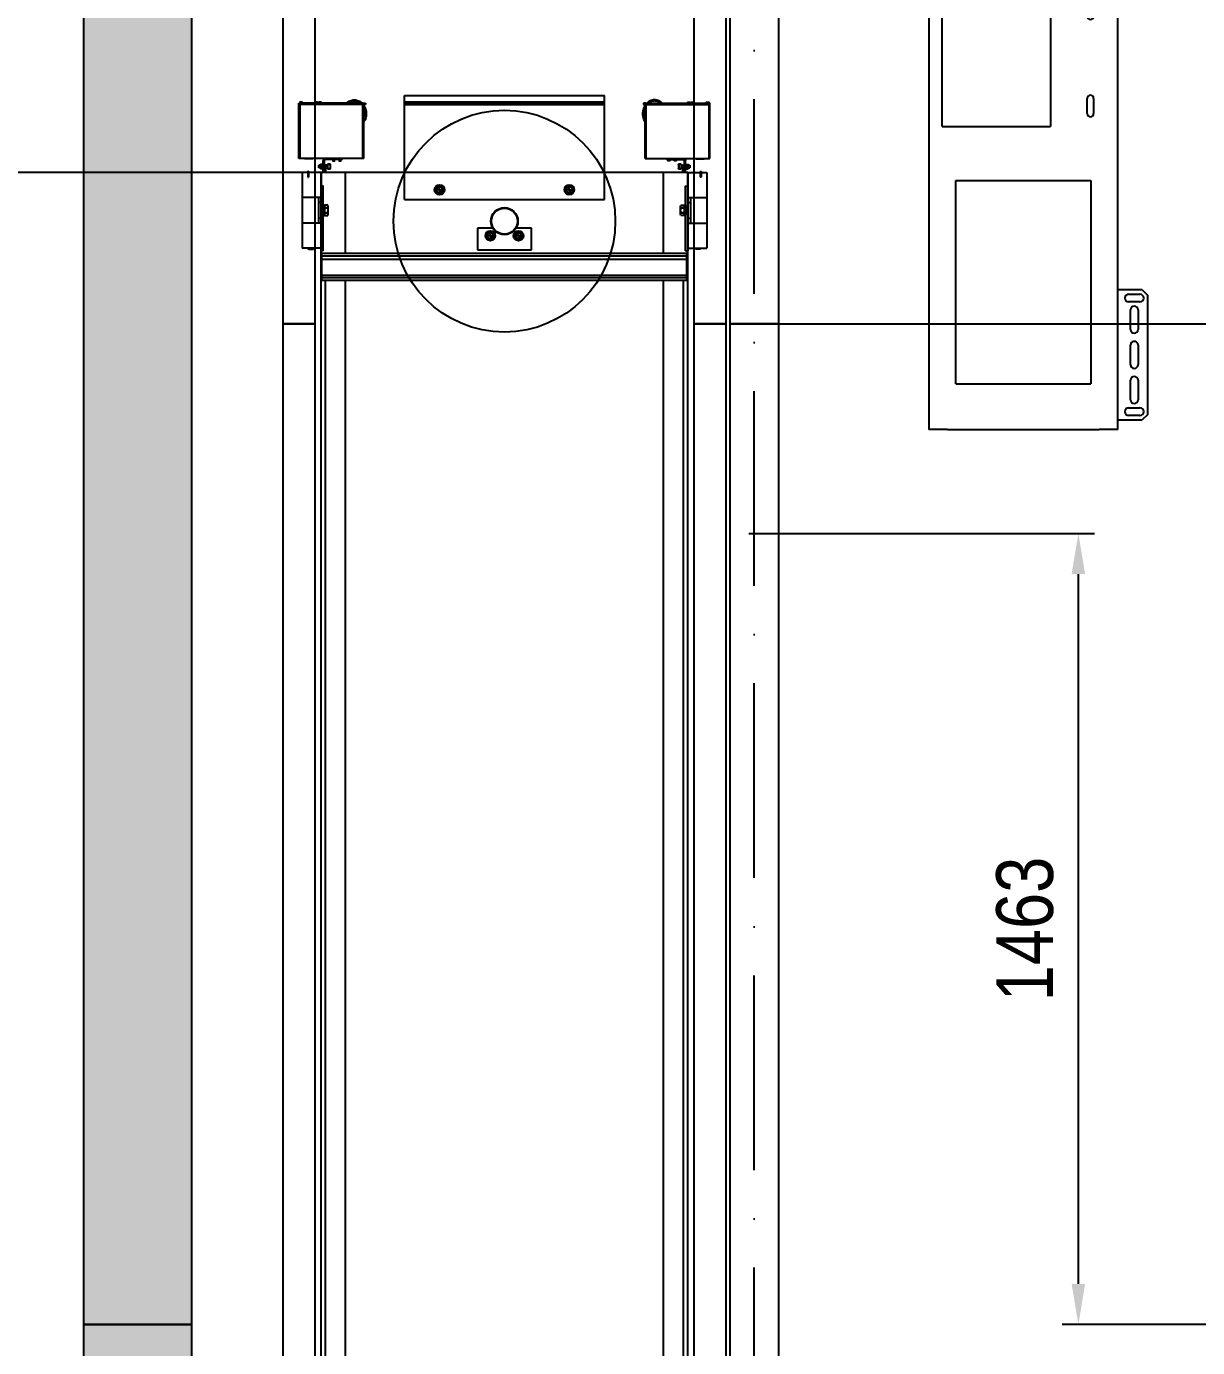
# Model space of a CAD drawing. Header units: millimetres. Extents: x 3615 to 23385, y 1892 to 17185.
# Drawn here: x 6039 to 8204, y 11207 to 13649 of the extents above; entities that cross this region are included whole.
import ezdxf
from ezdxf import colors
from ezdxf.entities.mleader import LeaderData, LeaderLine
from ezdxf.math import Vec2, Vec3

# ---------------------------------------------------------------- set-up
doc = ezdxf.new("R2010")
doc.units = ezdxf.units.MM
doc.header["$MEASUREMENT"] = 0
doc.linetypes.add('ACAD_ISO02W100', pattern=[15, 12, -3])
doc.linetypes.add('ACAD_ISO10W100', pattern=[18, 12, -3, 0, -3])
for name, color, linetype in [('CarSlings', 252, 'Continuous'), ('CONT_25', 1, 'Continuous'), ('CONT_35', 2, 'Continuous'), ('CONT_50', 5, 'Continuous'), ('CONT_70', 4, 'Continuous'), ('CWT', 252, 'Continuous'), ('DASH_25', 1, 'ACAD_ISO02W100'), ('DASHD_25', 1, 'ACAD_ISO10W100'), ('DIM_35', 7, 'Continuous'), ('HATCH_35', 2, 'Continuous'), ('Ropesusp', 5, 'Continuous'), ('TEXT_35', 2, 'Continuous')]:
    doc.layers.add(name, color=color, linetype=linetype)
doc.styles.add('ARIAL-N', font='ARIALN.TTF')
doc.dimstyles.new('KONE_30', dxfattribs={"dimscale": 30, "dimtxt": 3.5, "dimasz": 2.5, "dimexe": 1, "dimexo": 1, "dimgap": 1.5, "dimtad": 1, "dimdec": 0, "dimzin": 0, "dimdsep": 46, "dimtxsty": 'ARIAL-N', "dimcen": 0, "dimclrd": 256, "dimclre": 256, "dimclrt": 256, "dimadec": 1, "dimazin": 3, "dimtfac": 1, "dimtdec": 0, "dimtmove": 0, "dimatfit": 0, "dimfxl": 1, "dimtfill": 1, "dimtolj": 1, "dimtzin": 0, "dimarcsym": 0})

# ---------------------------------------------------------------- blocks, each defined once
blk = doc.blocks.new('M004650412_PL1_TopShaft')
at = {"layer": 'HATCH_35'}
h = blk.add_hatch(dxfattribs=at)
h.set_pattern_fill('AR-CONC', color=254, scale=30)
h.set_pattern_definition([(50, (-7384.66, -9374.28), (215.178, -18.8256), [22.5, -247.5]), (355, (-7384.66, -9374.28), (-41.6254, 225.6576), [18, -198]), (100.4514, (-7366.73, -9375.85), (173.5527, 206.832), [19.122, -210.3426]), (46.1842, (-7384.66, -9314.28), (320.1724, -49.6558), [33.75, -371.25]), (96.6356, (-7357.98, -9318.42), (280.3986, 292.2356), [28.683, -315.514]), (351.1842, (-7384.66, -9314.28), (280.3986, 292.2356), [27, -297]), (21, (-7354.66, -9329.28), (179.0721, -120.7857), [22.5, -247.5]), (326, (-7354.66, -9329.28), (72.9946, 217.545), [18, -198]), (71.4514, (-7339.73, -9339.34), (252.0667, 96.7593), [19.122, -210.3426]), (37.5, (-7384.66, -9374.28), (3.64796, 99.86816), [0, -195.6, 0, -201, 0, -198.75]), (7.5, (-7384.66, -9374.28), (78.92086, 118.3235), [0, -114.6, 0, -191.1, 0, -75.75]), (327.5, (-7451.56, -9374.28), (160.14673, -6.76646), [0, -75, 0, -234, 0, -310.5]), (317.5, (-7481.56, -9374.28), (174.9559, 30.0315), [0, -97.5, 0, -155.4, 0, -220.5])])
h.paths.add_polyline_path([(960, 1835), (960, 1675), (1660, 1675), (1660, 1835)])
h.paths.add_polyline_path([(-1040, 6475), (-1240, 6475), (-1240, 6100), (-1040, 6100)])
h.paths.add_polyline_path([(960, 4055), (1160, 4055), (1160, 6475), (960, 6475)])
h.paths.add_polyline_path([(-1040, 5600), (-1240, 5600), (-1240, 1875), (-1040, 1875)])
h.paths.add_polyline_path([(1160, 1675), (960, 1675), (960, 0), (1160, 0)])
h.paths.add_polyline_path([(-1040, 1875), (-1240, 1875), (-1240, 0), (-1040, 0)])
at = {"layer": 'CONT_70'}
blk.add_lwpolyline([(-1240, 1875), (-1040, 1875), (-1040, 6475), (-1240, 6475)], close=True, dxfattribs=at)
blk.add_lwpolyline([(-1040, 0), (-1040, 1875), (-1240, 1875), (-1240, 0)], dxfattribs=at)
at = {"layer": 'DASHD_25', "ltscale": 30}
blk.add_line((0, 0), (0, 6675), dxfattribs=at)
blk = doc.blocks.new('CWT_Rope_Hitch_KM972595G03_C700')
at = {"layer": 'CONT_25'}
for p, q in [((-25.5, -5.7), (-25.5, -52.7)), ((24.5, -5.7), (24.5, -52.7)), ((-7.8, -30), (-44.1, -30)), ((42.2, -30), (5.9, -30)), ((-836.7, -62), (-853, -62)), ((-844.5, -54.1), (-844.5, -69.6)), ((-706, -65.5), (-706, -497.7)), ((-830.2, -90), (-854.2, -90)), ((-842, -105.7), (-842, -74.5)), ((-680.7, -90), (-729.3, -90)), ((-836.1, -118), (-856, -118)), ((-844.5, -126.5), (-844.5, -106.5)), ((-25.5, -125.7), (-25.5, -172.7)), ((24.5, -125.7), (24.5, -172.7)), ((-7.8, -150), (-44.1, -150)), ((42.2, -150), (5.9, -150)), ((-885.7, -199.7), (-851, -199.7)), ((-885.4, -254.7), (-851, -254.7))]:
    blk.add_line(p, q, dxfattribs=at)
at = {"layer": 'CONT_35'}
for p, q in [((-334, 0), (-334, -180)), ((-334, 0), (61.5, 0)), ((61.5, 0), (61.5, -180)), ((-40.5, -15), (-10.5, -15)), ((-40.5, -45), (-40.5, -15)), ((-31, -20.5), (-36.5, -30)), ((-20, -20.5), (-31, -20.5)), ((-14.5, -30), (-20, -20.5)), ((-10, -45), (-10, -15)), ((9.5, -15), (39.5, -15)), ((10, -45), (10, -15)), ((19, -20.5), (13.5, -30)), ((30, -20.5), (19, -20.5)), ((35.5, -30), (30, -20.5)), ((39.5, -45), (39.5, -15)), ((-878, -40), (-334, -40)), ((-878, -279.7), (-878, -40)), ((-872, -279.7), (-872, -40)), ((-864, -140), (-864, -40)), ((-812, -155), (-812, -40)), ((-40.5, -45), (-10.5, -45)), ((-36.5, -30), (-31, -39.5)), ((-31, -39.5), (-20, -39.5)), ((-20, -39.5), (-14.5, -30)), ((9.5, -45), (39.5, -45)), ((13.5, -30), (19, -39.5)), ((19, -39.5), (30, -39.5)), ((30, -39.5), (35.5, -30)), ((-746, -50), (-666, -50)), ((-746, -445), (-746, -50)), ((-731, -115), (-731, -65)), ((-731, -65), (-681, -65)), ((-716.4, -72), (-726.8, -90)), ((-695.6, -72), (-716.4, -72)), ((-685.2, -90), (-695.6, -72)), ((-681, -115), (-681, -65)), ((-666, -445), (-666, -50)), ((-857, -75), (-827, -75)), ((-857, -105), (-857, -75)), ((-847.5, -80.5), (-853, -90)), ((-853, -90), (-847.5, -99.5)), ((-836.5, -80.5), (-847.5, -80.5)), ((-831, -90), (-836.5, -80.5)), ((-836.5, -99.5), (-831, -90)), ((-827, -105), (-827, -75)), ((-726.8, -90), (-716.4, -108)), ((-695.6, -108), (-685.2, -90)), ((-857, -105), (-827, -105)), ((-847.5, -99.5), (-836.5, -99.5)), ((-731, -115), (-681, -115)), ((-716.4, -108), (-695.6, -108)), ((-864, -140), (-746, -140)), ((-666, -140), (-334, -140)), ((-40.5, -135), (-10, -135)), ((-40.5, -165), (-40.5, -135)), ((-31, -140.5), (-36.5, -150)), ((-20, -140.5), (-31, -140.5)), ((-14.5, -150), (-20, -140.5)), ((-10, -165), (-10, -135)), ((9.5, -135), (39.5, -135)), ((9.5, -165), (9.5, -135)), ((19, -140.5), (13.5, -150)), ((30, -140.5), (19, -140.5)), ((35.5, -150), (30, -140.5)), ((39.5, -165), (39.5, -135)), ((-872, -150), (-812, -150)), ((-872, -155), (-812, -155)), ((-40.5, -165), (-10, -165)), ((-36.5, -150), (-31, -159.5)), ((-31, -159.5), (-20, -159.5)), ((-20, -159.5), (-14.5, -150)), ((9.5, -165), (39.5, -165)), ((13.5, -150), (19, -159.5)), ((19, -159.5), (30, -159.5)), ((30, -159.5), (35.5, -150)), ((-872, -174.7), (-853, -174.7)), ((-853, -224.7), (-853, -174.7)), ((-334, -180), (61.5, -180)), ((-872, -224.7), (-853, -224.7)), ((-872, -229.7), (-853, -229.7)), ((-853, -279.7), (-853, -229.7)), ((-878, -279.7), (-853, -279.7)), ((-746, -445), (-666, -445)), ((-727, -484.6), (-727, -445)), ((-715, -484.6), (-715, -445)), ((-697, -484.6), (-697, -445)), ((-685, -484.6), (-685, -445)), ((-707.2, -484.6), (-735.5, -484.6)), ((-677.2, -484.6), (-705.5, -484.6))]:
    blk.add_line(p, q, dxfattribs=at)
for centre, radius in [((-25.5, -30), 9.5), ((24.5, -30), 9.5), ((-844.5, -62), 6.5), ((-706, -90), 18), ((-842, -90), 9.5), ((-844.5, -118), 6.5), ((-25.5, -150), 9.5), ((24.5, -150), 9.5)]:
    blk.add_circle(centre, radius, dxfattribs=at)
blk = doc.blocks.new('M004650412_PL1_SEP')
at = {"layer": 'CONT_25', "ltscale": 18}
for p, q in [((-150, -850), (-150, -60)), ((-150, -60), (50, -60)), ((50, -60), (50, -850)), ((-150, -850), (50, -850)), ((-125, -1326), (-125, -950)), ((-125, -950), (125, -950)), ((125, -950), (125, -1326)), ((-125, -1326), (125, -1326))]:
    blk.add_line(p, q, dxfattribs=at)
at = {"layer": 'CONT_35', "ltscale": 18}
for p, q in [((-120, 15), (-110, 25)), ((110, 25), (-110, 25)), ((110, 25), (120, 15)), ((-120, 15), (-120, -30)), ((-112, -10.5), (-112, 10.5)), ((-98, 10.5), (-98, -10.5)), ((-83, 7), (-47, 7)), ((-18, 7), (18, 7)), ((47, 7), (83, 7)), ((98, -10.5), (98, 10.5)), ((112, 10.5), (112, -10.5)), ((120, -30), (120, 15)), ((-47, -7), (-83, -7)), ((18, -7), (-18, -7)), ((83, -7), (47, -7)), ((-175, -34), (-171, -34)), ((-175, -34), (-175, -1410)), ((-171, -34), (-171, -30)), ((171, -30), (-171, -30)), ((171, -30), (171, -34)), ((171, -34), (175, -34)), ((175, -1410), (175, -34)), ((118, -106), (118, -78)), ((130, -78), (130, -106)), ((118, -286), (118, -258)), ((130, -258), (130, -286)), ((118, -466), (118, -438)), ((130, -438), (130, -466)), ((118, -646), (118, -618)), ((130, -618), (130, -646)), ((118, -826), (118, -798)), ((130, -798), (130, -826)), ((220, -1152.225197), (175, -1152.225197)), ((194.5, -1160.225197), (215.5, -1160.225197)), ((220, -1152.225197), (230, -1162.225197)), ((230, -1382.225197), (230, -1162.225197)), ((215.5, -1174.225197), (194.5, -1174.225197)), ((198, -1225.225197), (198, -1189.225197)), ((212, -1189.225197), (212, -1225.225197)), ((198, -1290.225197), (198, -1254.225197)), ((212, -1254.225197), (212, -1290.225197)), ((198, -1355.225197), (198, -1319.225197)), ((212, -1319.225197), (212, -1355.225197)), ((175, -1392.225197), (220, -1392.225197)), ((194.5, -1370.225197), (215.5, -1370.225197)), ((215.5, -1384.225197), (194.5, -1384.225197)), ((230, -1382.225197), (220, -1392.225197)), ((-171, -1410), (-175, -1410)), ((-140, -1410), (-171, -1410)), ((171, -1410), (140, -1410)), ((175, -1410), (171, -1410))]:
    blk.add_line(p, q, dxfattribs=at)
at = {"layer": 'CONT_35'}
blk.add_line((-140, -1410), (140, -1410), dxfattribs=at)
at = {"layer": 'CONT_35', "ltscale": 18}
for centre, radius, start, end in [((-105, 10.5), 7, 0, 180), ((-83, 0), 7, 90, 270), ((-47, 0), 7, 270, 90), ((-18, 0), 7, 90, 270), ((18, 0), 7, 270, 90), ((47, 0), 7, 90, 270), ((83, 0), 7, 270, 90), ((105, 10.5), 7, 0, 180), ((-105, -10.5), 7, 180, 0), ((105, -10.5), 7, 180, 0), ((124, -78), 6, 0, 180), ((124, -106), 6, 180, 0), ((124, -258), 6, 0, 180), ((124, -286), 6, 180, 0), ((124, -438), 6, 0, 180), ((124, -466), 6, 180, 0), ((124, -618), 6, 0, 180), ((124, -646), 6, 180, 0), ((124, -798), 6, 0, 180), ((124, -826), 6, 180, 0), ((194.5, -1167.225197), 7, 90, 270), ((215.5, -1167.225197), 7, 270, 90), ((205, -1189.225197), 7, 0, 180), ((205, -1225.225197), 7, 180, 0), ((205, -1254.225197), 7, 0, 180), ((205, -1290.225197), 7, 180, 0), ((205, -1319.225197), 7, 0, 180), ((205, -1355.225197), 7, 180, 0), ((194.5, -1377.225197), 7, 90, 270), ((215.5, -1377.225197), 7, 270, 90)]:
    blk.add_arc(centre, radius, start, end, dxfattribs=at)
blk = doc.blocks.new('M004650412_PL1_Machine_Fixing')
at = {"layer": 'CONT_35'}
for p, q in [((-69, 613.5), (115, 613.5)), ((-74, 528.7), (-74, 608.5)), ((-60, 527.5), (-60, 587.5)), ((-60, 587.5), (-7, 587.5)), ((-7.8, 527.5), (-7.8, 587.5)), ((-7, 527.5), (-7, 587.5)), ((7, 587.5), (7, 527.5)), ((7, 587.5), (60, 587.5)), ((7.8, 587.5), (7.8, 527.5)), ((60, 587.5), (60, 527.5)), ((120, 608.5), (120, 462.5)), ((-110, 540.5), (-110, 527.5)), ((-110, 540.5), (-74, 540.5)), ((-120, 462.5), (-120, 524.5)), ((-117, 527.5), (117, 527.5)), ((-110, 528.5), (-60, 528.5)), ((-60, 528.7), (-74, 528.7)), ((-7, 528.5), (7, 528.5)), ((117, 459.5), (-117, 459.5)), ((-74, -721.3), (-74, -641.5)), ((-69, -636.5), (115, -636.5)), ((120, -641.5), (120, -787.5)), ((-60, -722.5), (-60, -662.5)), ((-60, -662.5), (-7, -662.5)), ((-7.8, -722.5), (-7.8, -662.5)), ((-7, -722.5), (-7, -662.5)), ((7, -662.5), (7, -722.5)), ((7, -662.5), (60, -662.5)), ((7.8, -662.5), (7.8, -722.5)), ((60, -662.5), (60, -722.5)), ((-120, -787.5), (-120, -725.5)), ((-117, -722.5), (117, -722.5)), ((-110, -709.5), (-110, -722.5)), ((-110, -709.5), (-74, -709.5)), ((-110, -721.5), (-60, -721.5)), ((-60, -721.3), (-74, -721.3)), ((-7, -721.5), (7, -721.5)), ((117, -790.5), (-117, -790.5))]:
    blk.add_line(p, q, dxfattribs=at)
for centre in [(-45, 557.5), (45, 557.5), (-45, -692.5), (45, -692.5)]:
    blk.add_circle(centre, 9, dxfattribs=at)
for centre, radius, start, end in [((-69, 608.5), 5, 90, 180), ((115, 608.5), 5, 0, 90), ((-117, 524.5), 3, 90, 180), ((117, 524.5), 3, 0, 90), ((-117, 462.5), 3, 180, 270), ((117, 462.5), 3, 270, 0), ((-69, -641.5), 5, 90, 180), ((115, -641.5), 5, 0, 90), ((-117, -725.5), 3, 90, 180), ((117, -725.5), 3, 0, 90), ((-117, -787.5), 3, 180, 270), ((117, -787.5), 3, 270, 0)]:
    blk.add_arc(centre, radius, start, end, dxfattribs=at)
at = {"layer": 'DASH_25'}
for p, q in [((0, 459.5), (0, 613.5)), ((-74, 557.5), (120, 557.5)), ((-120, 500), (120, 500)), ((0, -790.5), (0, -636.5)), ((-74, -692.5), (120, -692.5)), ((-120, -750), (120, -750))]:
    blk.add_line(p, q, dxfattribs=at)
for name, p in [('CWT_Rope_Hitch_KM972595G03_C700', (0, 885)), ('M004650412_PL1_SEP', (497.5, -400))]:
    blk.add_blockref(name, p)
blk = doc.blocks.new('*U9')
at = {"layer": 'CWT'}
for p, q in [((-339, 13), (-339, 3000)), ((-339, 3000), (-339, 3000)), ((339, 3000), (-339, 3000)), ((339, 3000), (-339, 3000)), ((-294, 2850), (-294, 3000)), ((294, 2850), (294, 3000)), ((339, 13), (339, 3000)), ((339, 3000), (339, 3000)), ((-337.5, 2800), (-337.5, 2850)), ((337.5, 2850), (-337.5, 2850)), ((337.5, 2845), (-337.5, 2845)), ((-337.5, 2840), (337.5, 2840)), ((337.5, 2800), (337.5, 2850)), ((-337.5, 2810), (337.5, 2810)), ((337.5, 2805), (-337.5, 2805)), ((337.5, 2800), (-337.5, 2800)), ((-331, 98), (-331, 2800)), ((-294, 98), (-294, 2800)), ((294, 98), (294, 2800)), ((331, 98), (331, 2800)), ((339, 98), (-339, 98)), ((-339, 16), (-283, 16)), ((-294, 13), (-339, 13)), ((-294, 13), (-294, 16)), ((-283, 0), (-283, 16)), ((283, 12), (-283, 12)), ((283, 0), (-283, 0)), ((339, 16), (283, 16)), ((283, 0), (283, 16)), ((294, 13), (294, 16)), ((339, 13), (294, 13))]:
    blk.add_line(p, q, dxfattribs=at)
at = {"layer": 'CWT', "linetype": 'Continuous'}
for p, q in [((-190.5, 0), (-190.5, -8)), ((-190.5, 0), (-169.5, 0)), ((-169.5, 0), (-169.5, -8)), ((-210.5, -20), (-202.5, -20)), ((-210.5, -62), (-210.5, -20)), ((-202.5, -62), (-202.5, -20)), ((-190.5, -8), (-169.5, -8)), ((-149.5, -20), (-157.5, -20)), ((-157.5, -20), (-157.5, -62)), ((-149.5, -20), (-149.5, -62)), ((149.5, -20), (157.5, -20)), ((149.5, -62), (149.5, -20)), ((157.5, -62), (157.5, -20)), ((169.5, 0), (190.5, 0)), ((169.5, 0), (169.5, -8)), ((169.5, -8), (190.5, -8)), ((190.5, 0), (190.5, -8)), ((210.5, -20), (202.5, -20)), ((202.5, -20), (202.5, -62)), ((210.5, -20), (210.5, -62)), ((-210.5, -62), (-202.5, -62)), ((-149.5, -62), (-157.5, -62)), ((149.5, -62), (157.5, -62)), ((210.5, -62), (202.5, -62))]:
    blk.add_line(p, q, dxfattribs=at)
for centre, radius, start, end in [((-190.5, -20), 20, 90, 180), ((-169.5, -20), 20, 0, 90), ((-190.5, -20), 12, 90, 180), ((-169.5, -20), 12, 0, 90), ((169.5, -20), 20, 90, 180), ((169.5, -20), 12, 90, 180), ((190.5, -20), 20, 0, 90), ((190.5, -20), 12, 0, 90)]:
    blk.add_arc(centre, radius, start, end, dxfattribs=at)
blk = doc.blocks.new('KONE-CWT-ROPESUSP_DR410-FRONT')
at = {"layer": 'Ropesusp', "ltscale": 0.25}
for p, q in [((-185, 162.5), (185, 162.5)), ((-185, 150.6), (-185, 162.5)), ((-185, 150.6), (185, 150.6)), ((-185, 149), (-185, 150.6)), ((-185, 149), (185, 149)), ((-185, 145.9), (-185, 149)), ((185, 150.6), (185, 162.5)), ((185, 149), (185, 150.6)), ((185, 145.9), (185, 149)), ((-185, 145.9), (185, 145.9)), ((-185, -30), (-185, 145.9)), ((185, -30), (185, 145.9)), ((-120, -12), (-129.5, -12)), ((-126.9, -8), (-126.5, -8.2)), ((-126.9, -16), (-126.5, -15.8)), ((-123.2, -6.4), (-126.5, -8.2)), ((-126.5, -8.2), (-126.5, -12)), ((-126.5, -12), (-126.5, -15.8)), ((-126.5, -15.8), (-123.2, -17.6)), ((-120, -4.5), (-123.2, -6.4)), ((-123.2, -17.6), (-120, -19.5)), ((-120, -12), (-120, -2.5)), ((-120, -4.5), (-120, -4.1)), ((-116.7, -6.4), (-120, -4.5)), ((-120, -12), (-110.5, -12)), ((-120, -12), (-120, -21.5)), ((-120, -19.5), (-116.7, -17.6)), ((-120, -19.9), (-120, -19.5)), ((-113.5, -8.2), (-116.7, -6.4)), ((-116.7, -17.6), (-113.5, -15.8)), ((-113.5, -8.2), (-113.1, -8)), ((-113.5, -12), (-113.5, -8.2)), ((-113.5, -15.8), (-113.5, -12)), ((-113.5, -15.8), (-113.1, -16)), ((120, -12), (110.5, -12)), ((113.1, -8), (113.5, -8.2)), ((113.1, -16), (113.5, -15.8)), ((116.8, -6.4), (113.5, -8.2)), ((113.5, -8.2), (113.5, -12)), ((113.5, -12), (113.5, -15.8)), ((113.5, -15.8), (116.8, -17.6)), ((120, -4.5), (116.8, -6.4)), ((116.8, -17.6), (120, -19.5)), ((120, -12), (120, -2.5)), ((120, -4.5), (120, -4.1)), ((123.3, -6.4), (120, -4.5)), ((120, -12), (129.5, -12)), ((120, -12), (120, -21.5)), ((120, -19.5), (123.3, -17.6)), ((120, -19.9), (120, -19.5)), ((126.5, -8.2), (123.3, -6.4)), ((123.3, -17.6), (126.5, -15.8)), ((126.5, -8.2), (126.9, -8)), ((126.5, -12), (126.5, -8.2)), ((126.5, -15.8), (126.5, -12)), ((126.5, -15.8), (126.9, -16)), ((-185, -30), (185, -30)), ((-21.4, -83), (-50, -83)), ((-50, -83), (-50, -123)), ((-26, -97), (-35.5, -97)), ((-32.9, -93), (-32.5, -93.2)), ((-29.2, -91.4), (-32.5, -93.2)), ((-32.5, -93.2), (-32.5, -97)), ((-32.5, -97), (-32.5, -100.8)), ((-26, -89.5), (-29.2, -91.4)), ((-26, -97), (-26, -87.5)), ((-26, -89.5), (-26, -89.1)), ((-22.7, -91.4), (-26, -89.5)), ((-26, -97), (-26, -106.5)), ((-26, -97), (-16.5, -97)), ((-19.5, -93.2), (-22.7, -91.4)), ((-19.5, -93.2), (-19.1, -93)), ((-19.5, -97), (-19.5, -93.2)), ((-19.5, -100.8), (-19.5, -97)), ((26, -97), (16.5, -97)), ((19.1, -93), (19.5, -93.2)), ((22.8, -91.4), (19.5, -93.2)), ((19.5, -93.2), (19.5, -97)), ((19.5, -97), (19.5, -100.8)), ((50, -83), (21.4, -83)), ((26, -89.5), (22.8, -91.4)), ((26, -97), (26, -87.5)), ((26, -89.5), (26, -89.1)), ((29.2, -91.4), (26, -89.5)), ((26, -97), (35.5, -97)), ((26, -97), (26, -106.5)), ((32.5, -93.2), (29.2, -91.4)), ((32.5, -93.2), (32.9, -93)), ((32.5, -97), (32.5, -93.2)), ((32.5, -100.8), (32.5, -97)), ((50, -123), (50, -83)), ((-32.9, -101), (-32.5, -100.8)), ((-32.5, -100.8), (-29.2, -102.6)), ((-29.2, -102.6), (-26, -104.5)), ((-26, -104.5), (-22.7, -102.6)), ((-26, -104.9), (-26, -104.5)), ((-22.7, -102.6), (-19.5, -100.8)), ((-19.5, -100.8), (-19.1, -101)), ((19.1, -101), (19.5, -100.8)), ((19.5, -100.8), (22.8, -102.6)), ((22.8, -102.6), (26, -104.5)), ((26, -104.5), (29.2, -102.6)), ((26, -104.9), (26, -104.5)), ((29.2, -102.6), (32.5, -100.8)), ((32.5, -100.8), (32.9, -101)), ((-50, -123), (50, -123))]:
    blk.add_line(p, q, dxfattribs=at)
for centre, radius in [((0, -70), 205), ((-120, -12), 9.1), ((-120, -12), 8.5), ((-120, -12), 8.11), ((-120, -12), 5.5), ((120, -12), 9.1), ((120, -12), 8.5), ((120, -12), 8.11), ((120, -12), 5.5), ((0, -70), 25), ((0, -70), 24), ((-26, -97), 9.1), ((-26, -97), 8.5), ((-26, -97), 8.11), ((-26, -97), 5.5), ((26, -97), 9.1), ((26, -97), 8.5), ((26, -97), 8.11), ((26, -97), 5.5)]:
    blk.add_circle(centre, radius, dxfattribs=at)
for centre, radius, start, end in [((-303.4, 305.7), 360, 299.3704, 300.6296), ((-486.8, -12), 360, 359.3704, 0.6296), ((-304, -330.7), 361.2, 59.3724, 60.6276), ((-120, -12), 6.5, 120, 180), ((-120, -12), 6.5, 180, 240), ((-120, -12), 6.5, 60, 120), ((-120, -12), 6.5, 240, 300), ((63.4, 305.7), 360, 239.3704, 240.6296), ((64, -330.7), 361.2, 119.3724, 120.6276), ((-120, -12), 6.5, 0, 60), ((-120, -12), 6.5, 300, 0), ((246.8, -12), 360, 179.3704, 180.6296), ((-63.4, 305.7), 360, 299.3704, 300.6296), ((-246.8, -12), 360, 359.3704, 0.6296), ((-64, -330.7), 361.2, 59.3724, 60.6276), ((120, -12), 6.5, 120, 180), ((120, -12), 6.5, 180, 240), ((120, -12), 6.5, 60, 120), ((120, -12), 6.5, 240, 300), ((303.4, 305.7), 360, 239.3704, 240.6296), ((304, -330.7), 361.2, 119.3724, 120.6276), ((120, -12), 6.5, 0, 60), ((120, -12), 6.5, 300, 0), ((486.8, -12), 360, 179.3704, 180.6296), ((-209.4, 220.7), 360, 299.3704, 300.6296), ((-392.8, -97), 360, 359.3704, 0.6296), ((-26, -97), 6.5, 120, 180), ((-26, -97), 6.5, 180, 240), ((-26, -97), 6.5, 60, 120), ((157.4, 220.7), 360, 239.3704, 240.6296), ((-26, -97), 6.5, 0, 60), ((-26, -97), 6.5, 300, 0), ((340.8, -97), 360, 179.3704, 180.6296), ((-157.4, 220.7), 360, 299.3704, 300.6296), ((-340.8, -97), 360, 359.3704, 0.6296), ((26, -97), 6.5, 120, 180), ((26, -97), 6.5, 180, 240), ((26, -97), 6.5, 60, 120), ((209.4, 220.7), 360, 239.3704, 240.6296), ((26, -97), 6.5, 0, 60), ((26, -97), 6.5, 300, 0), ((392.8, -97), 360, 179.3704, 180.6296), ((-210, -415.7), 361.2, 59.3724, 60.6276), ((-26, -97), 6.5, 240, 300), ((158, -415.7), 361.2, 119.3724, 120.6276), ((-158, -415.7), 361.2, 59.3724, 60.6276), ((26, -97), 6.5, 240, 300), ((210, -415.7), 361.2, 119.3724, 120.6276)]:
    blk.add_arc(centre, radius, start, end, dxfattribs=at)
blk = doc.blocks.new('KONE-COM-SLG6-SIDE_TOP')
at = {"layer": 'CarSlings'}
for p, q in [((-28.8, 70), (-39, 70)), ((-39, 70), (-39, -70)), ((-28.8, 71.1), (-28.8, 61.1)), ((-28.8, 61.1), (-27.2, 61.1)), ((-27.2, 71.1), (-27.2, 61.1)), ((-4, 70), (-27.2, 70)), ((-4, 70), (-4, -70)), ((-4, 23.5), (-39, 23.5)), ((-9, 23.5), (-9, -23.5)), ((-4, 14.5), (-9, 14.5)), ((0, 9), (0, -9)), ((2.2, 9), (0, 9)), ((2.2, -9), (2.2, 9)), ((2.2, 8.2), (2.2, -8.2)), ((8.6, 9.4), (2.6, 9.4)), ((2.6, 9.4), (2.6, -9.4)), ((2.6, 9.4), (2.6, 8.6)), ((8.6, 4.7), (2.6, 4.7)), ((2.6, 4.7), (8.6, 4.7)), ((9.2, -7.1), (9.2, 7.1)), ((-4, -23.5), (-39, -23.5)), ((-4, -14.5), (-9, -14.5)), ((0, -9), (2.2, -9)), ((8.6, -4.7), (2.6, -4.7)), ((2.6, -4.7), (8.6, -4.7)), ((2.6, -9.4), (8.6, -9.4)), ((-4, -70), (-39, -70)), ((-26.2, -70.4), (-18, -70.4)), ((-26.2, -71.9), (-18, -71.9)), ((-18, -71.9), (-18, -70.4)), ((0, -75), (-4, -75))]:
    blk.add_line(p, q, dxfattribs=at)
blk.add_lwpolyline([(0, -75), (0, 45), (-4, 45), (-4, -75)], dxfattribs=at)
for centre, radius, start, end in [((-28, 71.1), 0.75, 0, 180), ((2.6, 8.2), 0.4, 90.0244, 179.9757), ((4.5, 7.1), 4.72, 329.9991, 30.0009), ((-8.7, 0), 17.9, 344.738, 15.262), ((2.6, -8.2), 0.4, 180.0023, 269.9919), ((4.5, -7.1), 4.72, 329.9991, 30.0009), ((-26.2, -69.4), 2.5, 194.9479, 270), ((-26.2, -69.4), 1, 220.1544, 270)]:
    blk.add_arc(centre, radius, start, end, dxfattribs=at)
blk = doc.blocks.new('KONE-COM-LUBRICATOR-CWF11-L-SIDE_TOP')
at = {"layer": 'CWT'}
for p, q in [((-47, 26), (-47, 128)), ((-47, 128), (-46, 128)), ((-46, 126), (-47, 126)), ((-46, 126), (-46, 128)), ((8, 128), (-46, 128)), ((8, 126), (-46, 126)), ((-45.8, 129.5), (-45.8, 128)), ((-40.2, 129.5), (-45.8, 129.5)), ((71.6, 126), (-45.6, 126)), ((-45, 126), (-45, 26)), ((-44.3, 130.2), (-44.4, 130.2)), ((-43.7, 130.3), (-43.7, 130.3)), ((-43.5, 130.2), (-43.5, 130.3)), ((-42.5, 130.3), (-42.5, 130.2)), ((-42.3, 130.3), (-42.3, 130.3)), ((-41.6, 130.2), (-41.7, 130.2)), ((-40.2, 129.5), (-40.2, 128)), ((-17.8, 129.5), (-17.8, 128)), ((-12.2, 129.5), (-17.8, 129.5)), ((-16.3, 130.2), (-16.4, 130.2)), ((-15.7, 130.3), (-15.7, 130.3)), ((-15.5, 130.2), (-15.5, 130.3)), ((-14.5, 130.3), (-14.5, 130.2)), ((-14.3, 130.3), (-14.3, 130.3)), ((-13.6, 130.2), (-13.7, 130.2)), ((-12.2, 129.5), (-12.2, 128)), ((-10.8, 129.5), (-10.8, 128)), ((-5.2, 129.5), (-10.8, 129.5)), ((-9.3, 130.2), (-9.4, 130.2)), ((-8.7, 130.3), (-8.7, 130.3)), ((-8.5, 130.2), (-8.5, 130.3)), ((-7.5, 130.3), (-7.5, 130.2)), ((-7.3, 130.3), (-7.3, 130.3)), ((-6.6, 130.2), (-6.7, 130.2)), ((-5.2, 129.5), (-5.2, 128)), ((8, 128), (8, 126)), ((18, 128), (8, 128)), ((9, 128), (9, 126)), ((17, 126), (17, 128)), ((18, 126), (18, 128)), ((72, 128), (18, 128)), ((72, 126), (18, 126)), ((71, 26), (71, 126)), ((72, 126), (72, 128)), ((72, 128), (76, 128)), ((76, 126), (72, 126)), ((73, 26), (73, 128)), ((75, 128), (75, 126)), ((76, 128), (76, 126)), ((73, 26), (-47, 26)), ((-36.5, 26), (-36.5, 25)), ((-21.5, 25), (-36.5, 25)), ((-21.5, 26), (-21.5, 25)), ((-3.2, 25), (-6.1, 25.8)), ((2, 26), (2, 24)), ((31, 24), (31, 26)), ((33, 24), (33, 26)), ((-9.7, 13.5), (-10, 13.1)), ((-10, 13.1), (-10, 8.9)), ((-10, 8.9), (-10, 13.1)), ((-9.7, 8.5), (-10, 8.9)), ((-9.7, 8.5), (-9.7, 13.5)), ((-7, 13.5), (-9.7, 13.5)), ((-7, 8.5), (-9.7, 8.5)), ((-7, 14.6), (-7, 7.4)), ((-6.6, 7), (-6.6, 15)), ((-2, 15), (-6.6, 15)), ((-2, 7), (-6.6, 7)), ((-4.8, 7), (-4.8, 15)), ((-2.4, 11), (-4.4, 11)), ((-2, 0), (-2, 22)), ((-2, 22), (0, 22)), ((0, 12), (0, 22)), ((3.6, 13.5), (0, 13.5)), ((0, 0), (0, 12)), ((3, 12), (0, 12)), ((33, 24), (2, 24)), ((3, 0), (3, 12)), ((3.6, 8.5), (3, 8.5)), ((3.6, 13.5), (3.6, 8.5)), ((3.6, 8.5), (3.6, 13.5)), ((3.6, 13.5), (5.8, 13.5)), ((5.8, 13.5), (3.6, 13.5)), ((3.6, 8.5), (5.8, 8.5)), ((5.8, 8.5), (3.6, 8.5)), ((5.8, 8.5), (5.8, 13.5)), ((6, 15.2), (6, 6.8)), ((6, 15.2), (10.5, 15.2)), ((10.5, 15.2), (6, 15.2)), ((6, 6.8), (10.5, 6.8)), ((10.5, 6.8), (6, 6.8)), ((10.5, 15.2), (10.5, 6.8)), ((11, 14.8), (11, 7.2)), ((14.2, 24), (14.2, 22.5)), ((14.2, 22.5), (19.8, 22.5)), ((15.6, 21.8), (15.7, 21.8)), ((16.3, 21.7), (16.3, 21.7)), ((16.5, 21.7), (16.5, 21.8)), ((17.5, 21.8), (17.5, 21.7)), ((17.7, 21.7), (17.7, 21.7)), ((18.3, 21.8), (18.4, 21.8)), ((19.8, 24), (19.8, 22.5)), ((26.2, 24), (26.2, 22.5)), ((26.2, 22.5), (31.8, 22.5)), ((27.6, 21.8), (27.7, 21.8)), ((28.3, 21.7), (28.3, 21.7)), ((28.5, 21.7), (28.5, 21.8)), ((29.5, 21.8), (29.5, 21.7)), ((29.7, 21.7), (29.7, 21.7)), ((30.3, 21.8), (30.4, 21.8)), ((31.8, 24), (31.8, 22.5))]:
    blk.add_line(p, q, dxfattribs=at)
for centre, radius, start, end in [((-43, 125.4), 5, 105.7697, 124.0558), ((-43, 125.3), 5.09, 103.4419, 105.2072), ((-43, 125.3), 5.1, 102.9402, 103.4421), ((-43, 125.3), 5.11, 101.7202, 102.9401), ((-43, 125.3), 5.12, 99.7429, 101.252), ((-43, 125.3), 5.11, 101.2522, 101.7203), ((-43, 128.1), 2.31, 107.1442, 113.6731), ((-42.9, 127.3), 3.13, 107.2676, 110.1701), ((-43.7, 127.7), 2.57, 92.2678, 93.8894), ((-43.7, 127.6), 2.66, 90.4906, 92.2665), ((-42.9, 127.3), 3.08, 105.3087, 107.2644), ((-43.7, 127.5), 2.82, 87.9245, 89.5027), ((-42.9, 127.3), 3.06, 104.4774, 105.3071), ((-43.7, 127.4), 2.93, 86.3109, 87.9241), ((-43, 124.4), 5.81, 92.8011, 94.6589), ((-43, 124.4), 5.82, 92.1548, 92.8016), ((-43, 124.4), 5.83, 90.9348, 92.1548), ((-43, 124.4), 5.83, 90, 90.9348), ((-43, 124.4), 5.83, 89.0652, 90), ((-43, 124.4), 5.83, 87.8452, 89.0652), ((-43, 124.4), 5.82, 87.1984, 87.8452), ((-43, 124.4), 5.81, 85.3411, 87.1989), ((-42.3, 127.4), 2.93, 92.0759, 93.6891), ((-42.3, 127.5), 2.82, 90.4973, 92.0755), ((-43.1, 127.3), 3.08, 72.7356, 74.6913), ((-43.1, 127.3), 3.06, 74.6929, 75.5226), ((-42.3, 127.6), 2.66, 87.7335, 89.5094), ((-43, 128.1), 2.31, 66.3269, 72.8558), ((-43.1, 127.3), 3.13, 69.8299, 72.7324), ((-42.3, 127.7), 2.57, 86.1107, 87.7322), ((-43, 125.3), 5.12, 78.748, 80.2571), ((-43, 125.3), 5.11, 78.2797, 78.7478), ((-43, 125.3), 5.11, 77.0599, 78.2798), ((-43, 125.3), 5.1, 76.5578, 77.0597), ((-43, 125.3), 5.09, 74.7928, 76.5581), ((-43, 125.4), 5, 55.9442, 74.2303), ((-15, 125.4), 5, 105.7697, 124.0558), ((-15, 125.3), 5.09, 103.4419, 105.2072), ((-15, 125.3), 5.1, 102.9402, 103.4421), ((-15, 125.3), 5.11, 101.7202, 102.9401), ((-15, 125.3), 5.12, 99.7429, 101.252), ((-15, 125.3), 5.11, 101.2522, 101.7203), ((-14.9, 127.3), 3.13, 107.2676, 110.1701), ((-15, 128.1), 2.31, 107.1442, 113.6731), ((-15.7, 127.7), 2.57, 92.2678, 93.8894), ((-14.9, 127.3), 3.08, 105.3087, 107.2644), ((-15.7, 127.6), 2.66, 90.4906, 92.2665), ((-14.9, 127.3), 3.06, 104.4774, 105.3071), ((-15.7, 127.5), 2.82, 87.9245, 89.5027), ((-15.7, 127.4), 2.93, 86.3109, 87.9241), ((-15, 124.4), 5.81, 92.8011, 94.6589), ((-15, 124.4), 5.82, 92.1548, 92.8016), ((-15, 124.4), 5.83, 90.9348, 92.1548), ((-15, 124.4), 5.83, 89.0652, 90.9348), ((-15, 124.4), 5.83, 87.8452, 89.0652), ((-15, 124.4), 5.82, 87.1984, 87.8452), ((-15, 124.4), 5.81, 85.3411, 87.1989), ((-14.3, 127.4), 2.93, 92.0759, 93.6891), ((-14.3, 127.5), 2.82, 90.4973, 92.0755), ((-15.1, 127.3), 3.08, 72.7356, 74.6913), ((-15.1, 127.3), 3.06, 74.6929, 75.5226), ((-14.3, 127.6), 2.66, 87.7335, 89.5094), ((-15, 128.1), 2.31, 66.3269, 72.8558), ((-15.1, 127.3), 3.13, 69.8299, 72.7324), ((-14.3, 127.7), 2.57, 86.1107, 87.7322), ((-15, 125.3), 5.12, 78.748, 80.2571), ((-15, 125.3), 5.11, 78.2797, 78.7478), ((-15, 125.3), 5.11, 77.0599, 78.2798), ((-15, 125.3), 5.1, 76.5578, 77.0597), ((-15, 125.3), 5.09, 74.7928, 76.5581), ((-15, 125.4), 5, 55.9442, 74.2303), ((-8, 125.4), 5, 105.7697, 124.0558), ((-8, 125.3), 5.09, 103.4419, 105.2072), ((-8, 125.3), 5.1, 102.9402, 103.4421), ((-8, 125.3), 5.11, 101.7202, 102.9401), ((-8, 125.3), 5.12, 99.7429, 101.252), ((-8, 125.3), 5.11, 101.2522, 101.7203), ((-7.9, 127.3), 3.13, 107.2676, 110.1701), ((-8, 128.1), 2.31, 107.1442, 113.6731), ((-8.7, 127.7), 2.57, 92.2678, 93.8894), ((-7.9, 127.3), 3.08, 105.3087, 107.2644), ((-8.7, 127.6), 2.66, 90.4906, 92.2665), ((-7.9, 127.3), 3.06, 104.4774, 105.3071), ((-8.7, 127.5), 2.82, 87.9245, 89.5027), ((-8.7, 127.4), 2.93, 86.3109, 87.9241), ((-8, 124.4), 5.81, 92.8011, 94.6589), ((-8, 124.4), 5.82, 92.1548, 92.8016), ((-8, 124.4), 5.83, 90.9348, 92.1548), ((-8, 124.4), 5.83, 89.0652, 90.9348), ((-8, 124.4), 5.83, 87.8452, 89.0652), ((-8, 124.4), 5.82, 87.1984, 87.8452), ((-8, 124.4), 5.81, 85.3411, 87.1989), ((-7.3, 127.4), 2.93, 92.0759, 93.6891), ((-7.3, 127.5), 2.82, 90.4973, 92.0755), ((-8.1, 127.3), 3.08, 72.7356, 74.6913), ((-8.1, 127.3), 3.06, 74.6929, 75.5226), ((-7.3, 127.6), 2.66, 87.7335, 89.5094), ((-8, 128.1), 2.31, 66.3269, 72.8558), ((-8.1, 127.3), 3.13, 69.8299, 72.7324), ((-7.3, 127.7), 2.57, 86.1107, 87.7322), ((-8, 125.3), 5.12, 78.748, 80.2571), ((-8, 125.3), 5.11, 78.2797, 78.7478), ((-8, 125.3), 5.11, 77.0599, 78.2798), ((-8, 125.3), 5.1, 76.5578, 77.0597), ((-8, 125.3), 5.09, 74.7928, 76.5581), ((-8, 125.4), 5, 55.9442, 74.2303), ((56.5, 107.1), 19, 330.1762, 344.1673), ((-69.5, 42.7), 65.6, 345.0891, 345.2925), ((-69.9, 42.8), 69, 345.0902, 345.9379), ((2, 22), 4, 90, 180), ((-6.6, 14.6), 0.4, 90, 180), ((-6.6, 7.4), 0.4, 180, 270), ((2, 22), 2, 90, 180), ((5.8, 13.7), 0.2, 270, 0), ((5.8, 8.3), 0.2, 0, 90), ((10.5, 14.8), 0.5, 0, 90), ((10.5, 7.2), 0.5, 270, 0), ((17, 26.6), 5, 235.9442, 254.2303), ((17, 26.7), 5.09, 254.7928, 256.5581), ((17, 26.7), 5.1, 256.5578, 257.0597), ((17, 26.7), 5.11, 257.0599, 258.2798), ((17.1, 24.7), 3.13, 249.8299, 252.7324), ((17, 23.9), 2.31, 246.3269, 252.8558), ((17, 26.7), 5.12, 258.748, 260.2571), ((17, 26.7), 5.11, 258.2797, 258.7478), ((16.3, 24.3), 2.57, 266.1107, 267.7322), ((17.1, 24.7), 3.08, 252.7356, 254.6913), ((16.3, 24.4), 2.66, 267.7335, 269.5094), ((17.1, 24.7), 3.06, 254.6929, 255.5226), ((16.3, 24.5), 2.82, 270.4973, 272.0755), ((16.3, 24.6), 2.93, 272.0759, 273.6891), ((17, 27.6), 5.81, 265.3411, 267.1989), ((17, 27.6), 5.82, 267.1984, 267.8452), ((17, 27.6), 5.83, 267.8452, 269.0652), ((17, 27.6), 5.83, 269.0652, 270.9348), ((17, 27.6), 5.83, 270.9348, 272.1548), ((17, 27.6), 5.82, 272.1548, 272.8016), ((17, 27.6), 5.81, 272.8011, 274.6589), ((17.7, 24.6), 2.93, 266.3109, 267.9241), ((17.7, 24.5), 2.82, 267.9245, 269.5027), ((17, 23.9), 2.31, 287.1442, 293.6731), ((16.9, 24.7), 3.08, 285.3087, 287.2644), ((16.9, 24.7), 3.06, 284.4774, 285.3071), ((17.7, 24.4), 2.66, 270.4906, 272.2665), ((16.9, 24.7), 3.13, 287.2676, 290.1701), ((17.7, 24.3), 2.57, 272.2678, 273.8894), ((17, 26.7), 5.12, 279.7429, 281.252), ((17, 26.7), 5.11, 281.7202, 282.9401), ((17, 26.7), 5.11, 281.2522, 281.7203), ((17, 26.7), 5.1, 282.9402, 283.4421), ((17, 26.7), 5.09, 283.4419, 285.2072), ((17, 26.6), 5, 285.7697, 304.0558), ((29, 26.6), 5, 235.9442, 254.2303), ((29, 26.7), 5.09, 254.7928, 256.5581), ((29, 26.7), 5.1, 256.5578, 257.0597), ((29, 26.7), 5.11, 257.0599, 258.2798), ((29.1, 24.7), 3.13, 249.8299, 252.7324), ((29, 23.9), 2.31, 246.3269, 252.8558), ((29, 26.7), 5.12, 258.748, 260.2571), ((29, 26.7), 5.11, 258.2797, 258.7478), ((28.3, 24.3), 2.57, 266.1107, 267.7322), ((28.3, 24.4), 2.66, 267.7335, 269.5094), ((29.1, 24.7), 3.08, 252.7356, 254.6913), ((28.3, 24.5), 2.82, 270.4973, 272.0755), ((29.1, 24.7), 3.06, 254.6929, 255.5226), ((28.3, 24.6), 2.93, 272.0759, 273.6891), ((29, 27.6), 5.81, 265.3411, 267.1989), ((29, 27.6), 5.82, 267.1984, 267.8452), ((29, 27.6), 5.83, 267.8452, 269.0652), ((29, 27.6), 5.83, 269.0652, 270.9348), ((29, 27.6), 5.83, 270.9348, 272.1548), ((29, 27.6), 5.82, 272.1548, 272.8016), ((29, 27.6), 5.81, 272.8011, 274.6589), ((29.7, 24.6), 2.93, 266.3109, 267.9241), ((29.7, 24.5), 2.82, 267.9245, 269.5027), ((29, 23.9), 2.31, 287.1442, 293.6731), ((28.9, 24.7), 3.08, 285.3087, 287.2644), ((28.9, 24.7), 3.06, 284.4774, 285.3071), ((29.7, 24.4), 2.66, 270.4906, 272.2665), ((28.9, 24.7), 3.13, 287.2676, 290.1701), ((29.7, 24.3), 2.57, 272.2678, 273.8894), ((29, 26.7), 5.12, 279.7429, 281.252), ((29, 26.7), 5.11, 281.7202, 282.9401), ((29, 26.7), 5.11, 281.2522, 281.7203), ((29, 26.7), 5.1, 282.9402, 283.4421), ((29, 26.7), 5.09, 283.4419, 285.2072), ((29, 26.6), 5, 285.7697, 304.0558)]:
    blk.add_arc(centre, radius, start, end, dxfattribs=at)
for points, knots in [([(41, 128), (41.9, 129), (43.9, 130.8), (47.5, 132.8), (51.4, 134), (56.8, 134.5), (62.2, 133.5), (66.9, 130.8), (68.9, 129), (69.9, 128)], [0, 0, 0, 0, 0.12517, 0.250302, 0.375454, 0.500637, 0.749663, 0.87481, 1, 1, 1, 1]), ([(43.9, 128), (44.7, 128.7), (46.4, 130), (49.2, 131.3), (52.3, 132.1), (55.4, 132.3), (58.6, 132.1), (61.6, 131.3), (64.5, 130), (66.2, 128.7), (67, 128)], [0, 0, 0, 0, 0.124987, 0.249961, 0.374965, 0.499984, 0.625, 0.750006, 0.87499, 1, 1, 1, 1]), ([(73, 123.9), (74, 122.2), (75.8, 118.7), (77.8, 111.2), (77.8, 105.1), (76.7, 101.3)], [0, 0, 0, 0, 0.250829, 0.501688, 1, 1, 1, 1]), ([(73, 119.6), (73.6, 118.2), (74.7, 115.4), (75.8, 109.4), (75.6, 104.8), (74.8, 101.9)], [0, 0, 0, 0, 0.250642, 0.501277, 1, 1, 1, 1]), ([(76.7, 101.3), (76.4, 100), (75.4, 97.4), (73.9, 95.1), (73, 94)], [0, 0, 0, 0, 0.499966, 1, 1, 1, 1]), ([(-4.4, 15), (-4.6, 14.7), (-4.7, 14), (-4.8, 13.3), (-4.8, 13)], [0, 0, 0, 0, 0.501873, 1, 1, 1, 1]), ([(-4.8, 13), (-4.8, 12.7), (-4.7, 12), (-4.6, 11.3), (-4.4, 11)], [0, 0, 0, 0, 0.498127, 1, 1, 1, 1]), ([(-4.4, 11), (-4.6, 10.7), (-4.7, 10), (-4.8, 9.3), (-4.8, 9)], [0, 0, 0, 0, 0.501873, 1, 1, 1, 1]), ([(-4.8, 9), (-4.8, 8.7), (-4.7, 8), (-4.6, 7.3), (-4.4, 7)], [0, 0, 0, 0, 0.498127, 1, 1, 1, 1]), ([(-2, 13), (-2, 13.3), (-2.1, 14), (-2.2, 14.7), (-2.4, 15)], [0, 0, 0, 0, 0.498127, 1, 1, 1, 1]), ([(-2.4, 11), (-2.2, 11.3), (-2.1, 12), (-2, 12.7), (-2, 13)], [0, 0, 0, 0, 0.501873, 1, 1, 1, 1]), ([(-2, 9), (-2, 9.3), (-2.1, 10), (-2.2, 10.7), (-2.4, 11)], [0, 0, 0, 0, 0.498127, 1, 1, 1, 1]), ([(-2.4, 7), (-2.2, 7.3), (-2.1, 8), (-2, 8.7), (-2, 9)], [0, 0, 0, 0, 0.501873, 1, 1, 1, 1])]:
    blk.add_open_spline(points, degree=3, knots=knots, dxfattribs=at)
blk = doc.blocks.new('M004650412_PL1_Shaft_TopSectionView')
at = {"layer": 'CONT_50'}
for points in [[(-44.5, 6225), (44.5, 6225), (44.5, 3725), (-44.5, 3725)], [(-812, 6070), (-872, 6070), (-872, 3725), (-812, 3725)], [(-52, 4845), (-112, 4845), (-112, 3725), (-52, 3725)], [(-812, 3725), (-872, 3725), (-872, 0), (-812, 0)], [(-52, 3725), (-112, 3725), (-112, 0), (-52, 0)], [(-44.5, 3725), (44.5, 3725), (44.5, 0), (-44.5, 0)]]:
    blk.add_lwpolyline(points, close=True, dxfattribs=at)
for name, p in [('M004650412_PL1_TopShaft', (0, 0)), ('M004650412_PL1_Machine_Fixing', (0, 5340)), ('KONE-COM-LUBRICATOR-CWF11-L-SIDE_TOP', (-795, 4005)), ('KONE-CWT-ROPESUSP_DR410-FRONT', (-462, 3985)), ('KONE-COM-SLG6-SIDE_TOP', (-797, 3935)), ('*U9', (-462, 1005))]:
    blk.add_blockref(name, p)
at = {"xscale": -1}
for name, p in [('KONE-COM-LUBRICATOR-CWF11-L-SIDE_TOP', (-129, 4005)), ('KONE-COM-SLG6-SIDE_TOP', (-127, 3935))]:
    blk.add_blockref(name, p, dxfattribs=at)
blk = doc.blocks.new('*D72')
at = {"layer": 'Defpoints', "color": 0, "transparency": 16777216}
for p in [(7384.7, 13099.3), (8844.7, 11249.3), (9515.3, 11249.3)]:
    blk.add_point(p, dxfattribs=at)
at = {"layer": 'DIM_35', "lineweight": -2, "transparency": 16777216}
for p, q in [((7414.7, 13099.3), (9545.3, 13099.3)), ((9515.3, 13024.3), (9515.3, 11324.3)), ((8874.7, 11249.3), (9545.3, 11249.3))]:
    blk.add_line(p, q, dxfattribs=at)
at = {"layer": 'DIM_35', "transparency": 16777216}
for points in [[(9502.8, 13024.3), (9527.8, 13024.3), (9515.3, 13099.3)], [(9502.8, 11324.3), (9527.8, 11324.3), (9515.3, 11249.3)]]:
    blk.add_solid(points, dxfattribs=at)
at = {"layer": 'DIM_35', "transparency": 16777216, "insert": (9416.7, 12174.3), "char_height": 105, "attachment_point": 5, "rotation": 90, "style": 'ARIAL-N', "bg_fill": 3, "box_fill_scale": 1.25, "bg_fill_color": 256, "bg_fill_true_color": 13158600, "bg_fill_transparency": 0}
blk.add_mtext('\\A1;A= 1850', dxfattribs=at)
blk = doc.blocks.new('*D73')
at = {"layer": 'Defpoints', "color": 0, "transparency": 16777216}
for p in [(7994.2, 14314.3), (8844.7, 11249.3), (9715.3, 11249.3)]:
    blk.add_point(p, dxfattribs=at)
at = {"layer": 'DIM_35', "lineweight": -2, "transparency": 16777216}
for p, q in [((8024.2, 14314.3), (9745.3, 14314.3)), ((9715.3, 14239.3), (9715.3, 11324.3)), ((8874.7, 11249.3), (9745.3, 11249.3))]:
    blk.add_line(p, q, dxfattribs=at)
at = {"layer": 'DIM_35', "transparency": 16777216}
for points in [[(9702.8, 14239.3), (9727.8, 14239.3), (9715.3, 14314.3)], [(9702.8, 11324.3), (9727.8, 11324.3), (9715.3, 11249.3)]]:
    blk.add_solid(points, dxfattribs=at)
at = {"layer": 'DIM_35', "transparency": 16777216, "insert": (9616.7, 12781.8), "char_height": 105, "attachment_point": 5, "rotation": 90, "style": 'ARIAL-N', "bg_fill": 3, "box_fill_scale": 1.25, "bg_fill_color": 256, "bg_fill_true_color": 13158600, "bg_fill_transparency": 0}
blk.add_mtext('\\A1;3065', dxfattribs=at)
blk = doc.blocks.new('*D74')
at = {"layer": 'Defpoints', "color": 0, "transparency": 16777216}
for p in [(7344.7, 12711.8), (7983.9, 12711.8), (8344.7, 11249.3)]:
    blk.add_point(p, dxfattribs=at)
at = {"layer": 'DIM_35', "lineweight": -2, "transparency": 16777216}
for p, q in [((7374.7, 12711.8), (8013.9, 12711.8)), ((7983.9, 11324.3), (7983.9, 12636.8)), ((8314.7, 11249.3), (7953.9, 11249.3))]:
    blk.add_line(p, q, dxfattribs=at)
at = {"layer": 'DIM_35', "transparency": 16777216}
for points in [[(7971.4, 12636.8), (7996.4, 12636.8), (7983.9, 12711.8)], [(7971.4, 11324.3), (7996.4, 11324.3), (7983.9, 11249.3)]]:
    blk.add_solid(points, dxfattribs=at)
at = {"layer": 'DIM_35', "transparency": 16777216, "insert": (7885.3, 11980.5), "char_height": 105, "attachment_point": 5, "rotation": 90, "style": 'ARIAL-N', "bg_fill": 3, "box_fill_scale": 1.25, "bg_fill_color": 256, "bg_fill_true_color": 13158600, "bg_fill_transparency": 0}
blk.add_mtext('\\A1;1463', dxfattribs=at)
blk = doc.blocks.new('*D76')
at = {"layer": 'Defpoints', "color": 0, "transparency": 16777216}
for p in [(7384.7, 14714.3), (8844.7, 11249.3), (9915.3, 11249.3)]:
    blk.add_point(p, dxfattribs=at)
at = {"layer": 'DIM_35', "lineweight": -2, "transparency": 16777216}
for p, q in [((7414.7, 14714.3), (9945.3, 14714.3)), ((9915.3, 14639.3), (9915.3, 11324.3)), ((8874.7, 11249.3), (9945.3, 11249.3))]:
    blk.add_line(p, q, dxfattribs=at)
at = {"layer": 'DIM_35', "transparency": 16777216}
for points in [[(9902.8, 14639.3), (9927.8, 14639.3), (9915.3, 14714.3)], [(9902.8, 11324.3), (9927.8, 11324.3), (9915.3, 11249.3)]]:
    blk.add_solid(points, dxfattribs=at)
at = {"layer": 'DIM_35', "transparency": 16777216, "insert": (9816.7, 12981.8), "char_height": 105, "attachment_point": 5, "rotation": 90, "style": 'ARIAL-N', "bg_fill": 3, "box_fill_scale": 1.25, "bg_fill_color": 256, "bg_fill_true_color": 13158600, "bg_fill_transparency": 0}
blk.add_mtext('\\A1;3465', dxfattribs=at)
blk = doc.blocks.new('*D78')
at = {"layer": 'Defpoints', "color": 0, "transparency": 16777216}
for p in [(6922.7, 13379.3), (5944.7, 10379.3), (6922.7, 10379.3)]:
    blk.add_point(p, dxfattribs=at)
at = {"layer": 'DIM_35', "lineweight": -2, "transparency": 16777216}
for p, q in [((6892.7, 13379.3), (5914.7, 13379.3)), ((5944.7, 13304.3), (5944.7, 10454.3)), ((6892.7, 10379.3), (5914.7, 10379.3))]:
    blk.add_line(p, q, dxfattribs=at)
at = {"layer": 'DIM_35', "transparency": 16777216}
for points in [[(5932.2, 13304.3), (5957.2, 13304.3), (5944.7, 13379.3)], [(5932.2, 10454.3), (5957.2, 10454.3), (5944.7, 10379.3)]]:
    blk.add_solid(points, dxfattribs=at)
at = {"layer": 'DIM_35', "transparency": 16777216, "insert": (5846, 11879.3), "char_height": 105, "attachment_point": 5, "rotation": 90, "style": 'ARIAL-N', "bg_fill": 3, "box_fill_scale": 1.25, "bg_fill_color": 256, "bg_fill_true_color": 13158600, "bg_fill_transparency": 0}
blk.add_mtext('\\A1;3000 HT', dxfattribs=at)
blk = doc.blocks.new('A$C70727ED6')
at = {"layer": 'TEXT_35'}
ml = blk.add_multileader_mtext('Standard', dxfattribs=at)
ml.set_content('Structural opening for smoke vent \\Pat top of each lift well (By builder) \\P500x500 or 0.1m2(min) \\PSmoke vent with vermin and \\Pweatherproof grille to external air\\PLocation to be confirmed \\Pby architect/consultant', color=256, style='ARIAL-N')
ml.set_leader_properties()
ml.build(insert=Vec2(0, 0))
ml.multileader.update_dxf_attribs({"text_left_attachment_type": 5, "text_right_attachment_type": 5, "dogleg_length": 1, "arrow_head_size": 75, "scale": 30})
ctx = ml.context
ctx.base_point, ctx.scale, ctx.char_height, ctx.arrow_head_size, ctx.landing_gap_size, ctx.plane_origin = Vec3(-2047, -1329.2), 30, 105, 75, 60, Vec3(-6071.9, 1238.7)
ctx.left_attachment, ctx.right_attachment, ctx.text_align_type = 5, 5, 2
notes = []
notes.append((ctx, [(1, (1, 1, 0), (-55.1, -1329.2), (-1, 0), 79.3, [(2, [(100, -825), (-55.1, -964.1)], 0, [])])]))
ctx.mtext.insert, ctx.mtext.alignment, ctx.mtext.flow_direction = Vec3(-194.4, -130.7), 3, 5
ctx.mtext.has_bg_fill, ctx.mtext.bg_color, ctx.mtext.bg_scale_factor, ctx.mtext.bg_transparency, ctx.mtext.use_window_bg_color = 1, -1023410167, 1.5, 0, 1
for ctx, leaders in notes:
    for number, flags, end, landing, length, lines in leaders:
        leader = LeaderData()
        leader.index, (leader.has_last_leader_line, leader.has_dogleg_vector, leader.attachment_direction) = number, flags
        leader.last_leader_point, leader.dogleg_vector, leader.dogleg_length = Vec3(end), Vec3(landing), length
        for number, points, colour, breaks in lines:
            line = LeaderLine()
            line.index, line.vertices, line.color, line.breaks = number, Vec3.list(points), colors.encode_raw_color(colour), breaks
            leader.lines.append(line)
        ctx.leaders.append(leader)

msp = doc.modelspace()

# ---------------------------------------------------------------- block references
msp.add_blockref('M004650412_PL1_Shaft_TopSectionView', (7384.7, 9374.3))

# ---------------------------------------------------------------- next in the draw order: dimensions: what is measured, and where the dimension line sits
at = {"layer": 'DIM_35'}
dim = msp.add_linear_dim(base=(5944.7, 10379.3), p1=(6922.7, 13379.3), p2=(6922.7, 10379.3), angle=90, text='<> HT', dimstyle='KONE_30', dxfattribs=at)
dim.commit()
dim.dimension.update_dxf_attribs({"geometry": '*D78', "text_midpoint": (5846, 11879.3)})
dim = msp.add_linear_dim(base=(9515.3, 11249.3), p1=(7384.7, 13099.3), p2=(8844.7, 11249.3), angle=90, text='A= <>', dimstyle='KONE_30', dxfattribs=at)
dim.commit()
dim.dimension.update_dxf_attribs({"geometry": '*D72', "text_midpoint": (9515.3, 12174.3), "dimtype": 160})

# ---------------------------------------------------------------- next in the draw order: dimensions: what is measured, and where the dimension line sits
dim = msp.add_linear_dim(base=(9715.3, 11249.3), p1=(7994.2, 14314.3), p2=(8844.7, 11249.3), angle=90, dimstyle='KONE_30', dxfattribs=at)
dim.commit()
dim.dimension.update_dxf_attribs({"geometry": '*D73', "text_midpoint": (9715.3, 12781.8), "dimtype": 160})

# ---------------------------------------------------------------- next in the draw order: dimensions: what is measured, and where the dimension line sits
dim = msp.add_linear_dim(base=(7983.8882487, 12711.7784199), p1=(8344.657474, 11249.2784199), p2=(7344.657474, 12711.7784199), angle=90, dimstyle='KONE_30', dxfattribs=at)
dim.commit()
dim.dimension.update_dxf_attribs({"geometry": '*D74', "text_midpoint": (7983.8882487, 11980.5284199), "dimtype": 160})

# ---------------------------------------------------------------- next in the draw order: dimensions: what is measured, and where the dimension line sits
dim = msp.add_linear_dim(base=(9915.3, 11249.3), p1=(7384.7, 14714.3), p2=(8844.7, 11249.3), angle=90, dimstyle='KONE_30', dxfattribs=at)
dim.commit()
dim.dimension.update_dxf_attribs({"geometry": '*D76', "text_midpoint": (9915.3, 12981.8), "dimtype": 160})

# ---------------------------------------------------------------- next in the draw order: block references
msp.add_blockref('A$C70727ED6', (6144.7, 16049.3))

doc.saveas('drawing.dxf')
